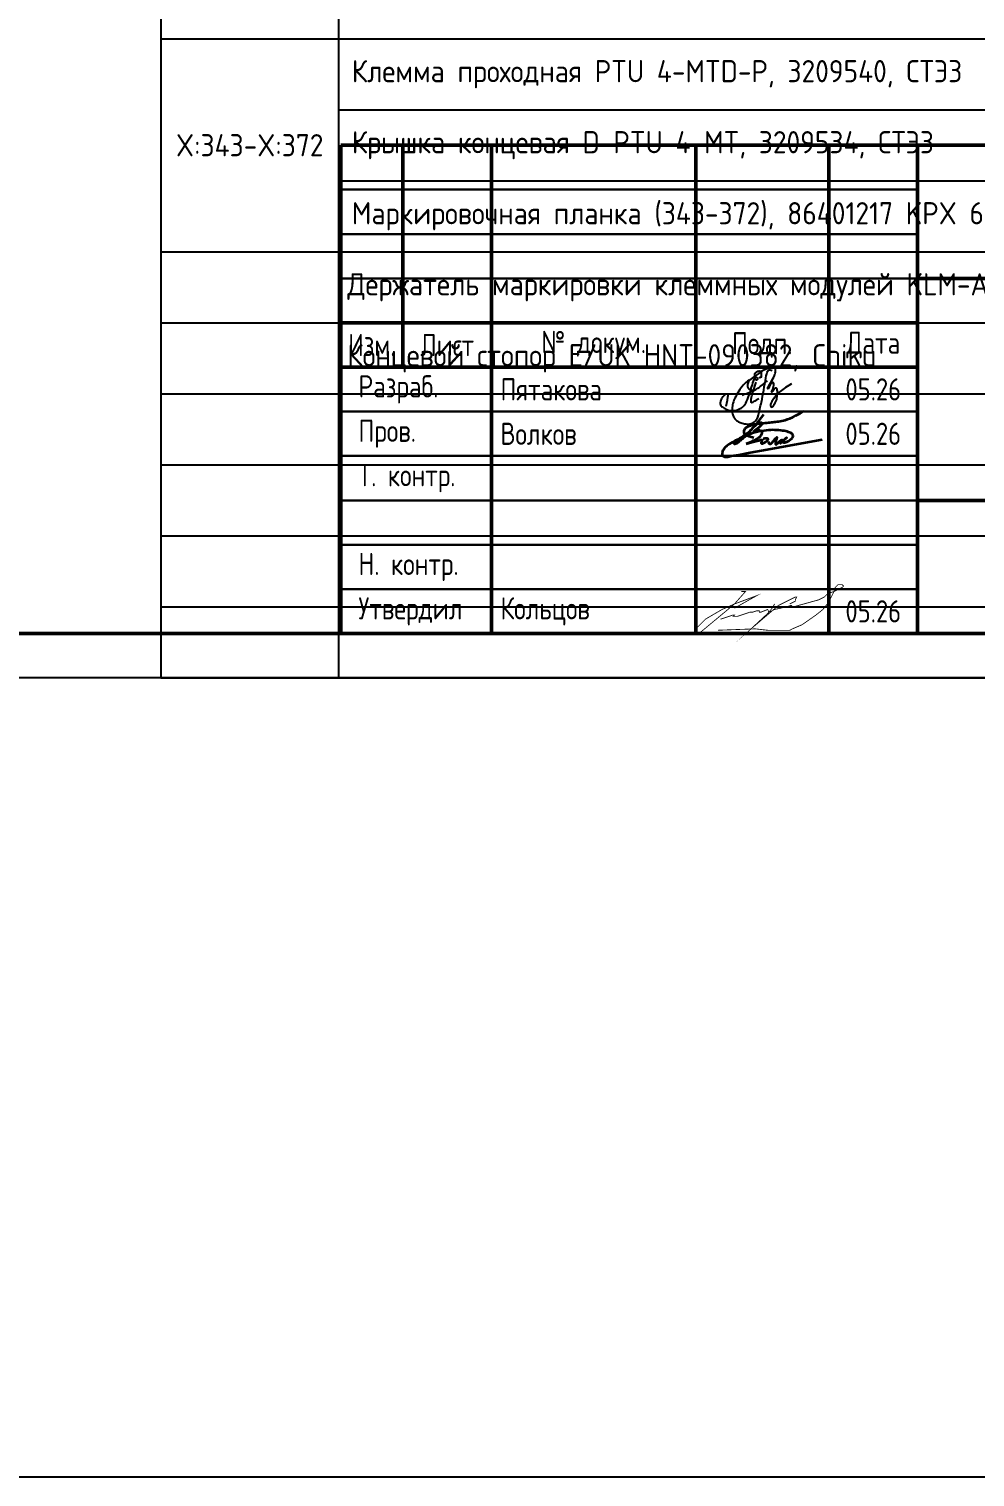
# Model space of a CAD drawing. Header units: millimetres. Extents: x -1117 to 5846, y -90 to 586.
# Drawn here: x 194.9 to 301.5, y -90 to 73.1 of the extents above; entities that cross this region are included whole.
import ezdxf

# ---------------------------------------------------------------- set-up
doc = ezdxf.new("R2010")
doc.units = ezdxf.units.MM
doc.styles.add('2.5_ISOCPEUR', font='isocpeur.ttf', dxfattribs={"width": 0.9, "height": 2.5})
doc.styles.add('Gost_type_A', font='GOST_0.TTF')

# ---------------------------------------------------------------- blocks, each defined once
blk = doc.blocks.new('Формат_А3')
blk.add_lwpolyline([(-420, 297), (0, 297), (0, 0), (-420, 0)], close=True)
at = {"lineweight": 50}
blk.add_lwpolyline([(-400, 292), (-5, 292), (-5, 5), (-400, 5)], close=True, dxfattribs=at)
blk = doc.blocks.new('Штамп большой нижний')
at = {"lineweight": 50}
for points in [[(-185, 55), (-178, 55), (-178, 35), (-185, 35)], [(-178, 55), (-168, 55), (-168, 35), (-178, 35)], [(-168, 55), (-145, 55), (-145, 35), (-168, 35)], [(-145, 55), (-130, 55), (-130, 35), (-145, 35)], [(-130, 55), (-120, 55), (-120, 35), (-130, 35)], [(-120, 55), (0, 55), (0, 40), (-120, 40)], [(-120, 40), (-50, 40), (-50, 15), (-120, 15)], [(-185, 35), (-178, 35), (-178, 30), (-185, 30)], [(-178, 35), (-168, 35), (-168, 30), (-178, 30)], [(-168, 35), (-145, 35), (-145, 30), (-168, 30)], [(-145, 35), (-130, 35), (-130, 30), (-145, 30)], [(-130, 35), (-120, 35), (-120, 30), (-130, 30)], [(-185, 30), (-168, 30), (-168, 0), (-185, 0)], [(-168, 30), (-145, 30), (-145, 0), (-168, 0)], [(-145, 30), (-130, 30), (-130, 0), (-145, 0)], [(-130, 30), (-120, 30), (-120, 0), (-130, 0)], [(-120, 15), (-50, 15), (-50, 0), (-120, 0)]]:
    blk.add_lwpolyline(points, close=True, dxfattribs=at)
for points in [[(-185, 55), (-178, 55), (-178, 50), (-185, 50)], [(-178, 55), (-168, 55), (-168, 50), (-178, 50)], [(-168, 55), (-145, 55), (-145, 50), (-168, 50)], [(-145, 55), (-130, 55), (-130, 50), (-145, 50)], [(-130, 55), (-120, 55), (-120, 50), (-130, 50)], [(-185, 50), (-178, 50), (-178, 45), (-185, 45)], [(-178, 50), (-168, 50), (-168, 45), (-178, 45)], [(-168, 50), (-145, 50), (-145, 45), (-168, 45)], [(-145, 50), (-130, 50), (-130, 45), (-145, 45)], [(-130, 50), (-120, 50), (-120, 45), (-130, 45)], [(-185, 45), (-178, 45), (-178, 40), (-185, 40)], [(-178, 45), (-168, 45), (-168, 40), (-178, 40)], [(-168, 45), (-145, 45), (-145, 40), (-168, 40)], [(-145, 45), (-130, 45), (-130, 40), (-145, 40)], [(-130, 45), (-120, 45), (-120, 40), (-130, 40)], [(-185, 40), (-178, 40), (-178, 35), (-185, 35)], [(-178, 40), (-168, 40), (-168, 35), (-178, 35)], [(-168, 40), (-145, 40), (-145, 35), (-168, 35)], [(-145, 40), (-130, 40), (-130, 35), (-145, 35)], [(-130, 40), (-120, 40), (-120, 35), (-130, 35)], [(-185, 30), (-168, 30), (-168, 25), (-185, 25)], [(-168, 30), (-145, 30), (-145, 25), (-168, 25)], [(-145, 30), (-130, 30), (-130, 25), (-145, 25)], [(-130, 30), (-120, 30), (-120, 25), (-130, 25)], [(-185, 25), (-168, 25), (-168, 20), (-185, 20)], [(-168, 25), (-145, 25), (-145, 20), (-168, 20)], [(-145, 25), (-130, 25), (-130, 20), (-145, 20)], [(-130, 25), (-120, 25), (-120, 20), (-130, 20)], [(-185, 20), (-168, 20), (-168, 15), (-185, 15)], [(-168, 20), (-145, 20), (-145, 15), (-168, 15)], [(-145, 20), (-130, 20), (-130, 15), (-145, 15)], [(-130, 20), (-120, 20), (-120, 15), (-130, 15)], [(-185, 15), (-168, 15), (-168, 10), (-185, 10)], [(-168, 15), (-145, 15), (-145, 10), (-168, 10)], [(-145, 15), (-130, 15), (-130, 10), (-145, 10)], [(-130, 15), (-120, 15), (-120, 10), (-130, 10)], [(-185, 10), (-168, 10), (-168, 5), (-185, 5)], [(-168, 10), (-145, 10), (-145, 5), (-168, 5)], [(-145, 10), (-130, 10), (-130, 5), (-145, 5)], [(-130, 10), (-120, 10), (-120, 5), (-130, 5)], [(-185, 5), (-168, 5), (-168, 0), (-185, 0)], [(-168, 5), (-145, 5), (-145, 0), (-168, 0)], [(-145, 5), (-130, 5), (-130, 0), (-145, 0)], [(-130, 5), (-120, 5), (-120, 0), (-130, 0)]]:
    blk.add_lwpolyline(points, close=True)
at = {"char_height": 2.5, "style": 'Gost_type_A'}
for s, insert, width, attachment_point in [('Изм.', (-181.5, 32.5), 7, 5), ('Лист', (-173, 32.5), 10, 5), ('№ докум.', (-156.5, 32.5), 23, 5), ('Подп.', (-137.5, 32.5), 15, 5), ('Дата', (-125, 32.5), 10, 5), ('\\pxl0.8;Разраб.', (-185, 27.5), 17, 4), ('\\pxl0.8;Пров.', (-185, 22.5), 17, 4), ('\\pxl0.8;Т. контр.', (-185, 17.5), 17, 4), ('\\pxl0.8;Н. контр.', (-185, 7.5), 17, 4), ('\\pxl0.8;Утвердил', (-185, 2.5), 17, 4)]:
    blk.add_mtext(s, dxfattribs=dict(at, insert=insert, width=width, attachment_point=attachment_point))
blk = doc.blocks.new('Сотрудник 7_1')
at = {"lineweight": 35}
for points in [[(4.39, 2), (4.09, 2.07), (3.85, 2.15), (3.67, 2.21), (3.55, 2.27), (3.46, 2.33), (3.4, 2.39), (3.37, 2.44), (3.35, 2.5), (3.33, 2.55), (3.32, 2.61), (3.31, 2.66), (3.31, 2.72), (3.31, 2.77), (3.32, 2.83), (3.34, 2.89), (3.36, 2.94), (3.39, 2.99), (3.43, 3.05), (3.48, 3.1), (3.54, 3.15), (3.6, 3.2), (3.67, 3.24), (3.74, 3.29), (3.82, 3.33), (3.91, 3.37), (4.01, 3.4), (4.11, 3.44), (4.22, 3.47), (4.34, 3.5), (4.47, 3.53), (4.62, 3.56), (4.77, 3.58), (4.93, 3.61), (5.11, 3.63), (5.29, 3.65), (5.48, 3.67), (5.67, 3.69), (5.85, 3.71), (6.04, 3.72), (6.21, 3.74), (6.38, 3.76), (6.55, 3.77), (6.71, 3.79), (6.86, 3.81), (7.02, 3.83), (7.19, 3.86), (7.36, 3.89), (7.54, 3.92), (7.74, 3.96), (7.95, 4.01), (8.19, 4.09), (8.47, 4.19), (8.78, 4.33), (9.15, 4.51), (9.57, 4.74), (10.05, 5.03)], [(5.51, 4.62), (4.98, 3.97), (4.54, 3.43), (4.18, 3.01), (3.9, 2.68), (3.67, 2.43), (3.49, 2.24), (3.34, 2.09), (3.21, 1.97), (3.08, 1.86), (2.97, 1.76), (2.86, 1.67), (2.76, 1.6), (2.67, 1.53), (2.59, 1.47), (2.52, 1.42), (2.45, 1.38), (2.4, 1.35), (2.35, 1.33), (2.31, 1.31), (2.28, 1.3), (2.25, 1.3), (2.23, 1.3), (2.21, 1.31), (2.2, 1.31), (2.19, 1.33), (2.18, 1.34), (2.18, 1.36), (2.18, 1.38), (2.18, 1.4), (2.19, 1.42), (2.2, 1.45), (2.22, 1.48), (2.25, 1.51), (2.28, 1.55), (2.32, 1.59), (2.36, 1.63), (2.42, 1.67), (2.49, 1.72), (2.56, 1.78), (2.65, 1.84), (2.75, 1.9), (2.87, 1.97), (2.99, 2.04), (3.12, 2.12), (3.25, 2.21), (3.39, 2.3), (3.53, 2.41), (3.67, 2.52), (3.81, 2.64), (3.94, 2.77), (4.07, 2.9), (4.2, 3.03), (4.32, 3.15), (4.44, 3.27), (4.55, 3.37), (4.65, 3.46), (4.74, 3.54), (4.82, 3.6), (4.9, 3.64), (4.97, 3.68), (5.03, 3.7), (5.08, 3.72), (5.13, 3.73), (5.17, 3.73), (5.21, 3.73), (5.24, 3.73), (5.26, 3.73), (5.28, 3.72), (5.3, 3.71), (5.31, 3.7), (5.32, 3.68), (5.33, 3.66), (5.33, 3.64), (5.32, 3.61), (5.32, 3.58), (5.3, 3.54), (5.28, 3.5), (5.25, 3.46), (5.21, 3.41), (5.16, 3.36), (5.1, 3.3), (5.03, 3.23), (4.96, 3.17), (4.88, 3.1), (4.8, 3.04), (4.72, 2.98), (4.65, 2.92), (4.59, 2.87), (4.53, 2.83), (4.49, 2.8), (4.46, 2.77), (4.43, 2.76), (4.42, 2.75), (4.42, 2.74), (4.43, 2.75), (4.45, 2.75), (4.49, 2.76), (4.53, 2.78), (4.58, 2.8), (4.64, 2.82), (4.7, 2.84), (4.76, 2.85), (4.83, 2.86), (4.89, 2.87), (4.95, 2.88), (5.01, 2.87), (5.06, 2.87), (5.11, 2.85), (5.15, 2.84), (5.19, 2.81), (5.22, 2.78), (5.25, 2.75), (5.27, 2.72), (5.29, 2.68), (5.3, 2.63), (5.3, 2.59), (5.3, 2.54), (5.29, 2.49), (5.27, 2.44), (5.26, 2.38), (5.23, 2.33), (5.2, 2.28), (5.17, 2.22), (5.12, 2.17), (5.07, 2.11), (5, 2.05), (4.92, 1.99), (4.83, 1.93), (4.73, 1.86), (4.6, 1.79), (4.47, 1.72), (4.31, 1.65), (4.15, 1.57), (3.96, 1.49), (3.76, 1.41), (3.54, 1.32)], [(6.04, 1.58), (6.05, 1.53), (6.06, 1.49), (6.06, 1.46), (6.07, 1.43), (6.09, 1.4), (6.1, 1.38), (6.12, 1.36), (6.14, 1.35), (6.16, 1.33), (6.19, 1.33), (6.22, 1.33), (6.25, 1.33), (6.28, 1.33), (6.31, 1.34), (6.34, 1.36), (6.37, 1.38), (6.4, 1.4), (6.43, 1.43), (6.46, 1.46), (6.49, 1.5), (6.52, 1.53), (6.55, 1.57), (6.58, 1.62), (6.62, 1.66), (6.65, 1.71), (6.69, 1.75), (6.73, 1.8), (6.78, 1.84), (6.82, 1.88), (6.85, 1.92), (6.89, 1.95), (6.92, 1.98), (6.95, 2.01), (6.97, 2.03), (6.98, 2.05), (7, 2.06), (7, 2.06), (7.01, 2.06), (7.01, 2.05), (7, 2.03), (7, 2), (6.99, 1.96), (6.97, 1.93), (6.96, 1.88), (6.94, 1.83), (6.93, 1.79), (6.91, 1.74), (6.9, 1.69), (6.89, 1.64), (6.88, 1.6), (6.87, 1.56), (6.86, 1.53), (6.85, 1.49), (6.84, 1.46), (6.84, 1.43), (6.84, 1.41), (6.84, 1.38), (6.84, 1.36), (6.84, 1.35), (6.84, 1.33), (6.84, 1.32), (6.85, 1.31), (6.86, 1.3), (6.86, 1.29), (6.87, 1.29), (6.88, 1.28), (6.89, 1.28), (6.9, 1.27), (6.91, 1.27), (6.92, 1.27), (6.93, 1.28), (6.95, 1.28), (6.96, 1.29), (6.97, 1.29), (6.98, 1.3), (7, 1.32), (7.03, 1.34), (7.06, 1.37), (7.1, 1.41), (7.15, 1.45), (7.21, 1.5), (7.27, 1.56), (7.34, 1.62), (7.41, 1.68), (7.48, 1.73), (7.54, 1.77), (7.58, 1.79), (7.6, 1.79), (7.61, 1.77), (7.59, 1.72), (7.57, 1.67), (7.54, 1.61), (7.5, 1.54), (7.46, 1.48), (7.43, 1.43), (7.41, 1.4), (7.4, 1.38), (7.41, 1.38), (7.42, 1.4), (7.45, 1.43), (7.49, 1.48), (7.54, 1.53), (7.6, 1.59), (7.66, 1.66), (7.73, 1.72), (7.81, 1.79), (7.88, 1.85), (7.95, 1.9), (8.01, 1.95), (8.06, 1.99), (8.09, 2.01), (8.11, 2.02), (8.1, 2.02), (8.07, 1.99), (8.03, 1.96), (7.98, 1.91), (7.92, 1.86), (7.87, 1.81), (7.81, 1.76), (7.76, 1.71), (7.73, 1.67), (7.7, 1.64), (7.68, 1.61), (7.67, 1.58), (7.67, 1.56), (7.67, 1.54), (7.68, 1.53), (7.7, 1.51), (7.71, 1.5), (7.73, 1.49), (7.75, 1.48), (7.77, 1.48), (7.8, 1.47), (7.83, 1.47), (7.87, 1.48), (7.91, 1.48), (7.96, 1.5), (8.01, 1.51), (8.07, 1.53), (8.13, 1.55), (8.19, 1.58), (8.26, 1.62), (8.33, 1.66), (8.4, 1.71), (8.48, 1.76), (8.55, 1.82), (8.63, 1.89), (8.69, 1.95), (8.75, 2.02), (8.79, 2.1), (8.82, 2.17), (8.83, 2.24), (8.81, 2.31), (8.78, 2.37), (8.72, 2.44), (8.65, 2.5), (8.56, 2.56), (8.44, 2.61), (8.31, 2.66), (8.17, 2.71), (8, 2.75), (7.83, 2.78), (7.64, 2.81), (7.44, 2.84), (7.22, 2.86), (7, 2.88), (6.77, 2.88), (6.53, 2.89), (6.29, 2.88), (6.04, 2.87), (5.79, 2.84), (5.52, 2.81), (5.25, 2.77), (4.97, 2.71), (4.68, 2.64), (4.38, 2.55), (4.06, 2.44), (3.74, 2.32), (3.42, 2.2), (3.11, 2.06), (2.8, 1.92), (2.51, 1.78), (2.25, 1.65), (2.01, 1.52), (1.8, 1.4), (1.62, 1.29), (1.47, 1.18), (1.35, 1.09), (1.24, 0.99), (1.15, 0.91), (1.08, 0.82), (1.02, 0.74), (0.97, 0.65), (0.93, 0.57), (0.89, 0.49), (0.86, 0.41), (0.84, 0.34), (0.83, 0.27), (0.82, 0.21), (0.82, 0.15), (0.83, 0.11), (0.84, 0.07), (0.85, 0.04), (0.87, 0.01), (0.89, -0.01), (0.91, -0.03), (0.94, -0.05), (0.97, -0.07), (1, -0.08), (1.03, -0.1), (1.07, -0.11), (1.1, -0.12), (1.13, -0.13), (1.17, -0.14), (1.2, -0.15), (1.24, -0.15), (1.29, -0.15), (1.47, -0.12), (1.9, -0.04), (2.7, 0.1), (3.99, 0.34), (5.91, 0.69), (8.58, 1.18), (12.12, 1.82)], [(3.54, 1.32), (4.17, 1.5), (4.63, 1.63), (4.96, 1.71), (5.17, 1.76), (5.28, 1.77), (5.33, 1.76), (5.34, 1.73), (5.32, 1.7), (5.3, 1.66), (5.28, 1.62), (5.27, 1.58), (5.26, 1.55), (5.25, 1.51), (5.24, 1.48), (5.24, 1.45), (5.24, 1.42), (5.24, 1.4), (5.25, 1.39), (5.26, 1.37), (5.27, 1.36), (5.29, 1.36), (5.31, 1.36), (5.33, 1.36), (5.35, 1.36), (5.39, 1.37), (5.42, 1.38), (5.46, 1.4), (5.49, 1.41), (5.54, 1.43), (5.58, 1.45), (5.62, 1.48), (5.67, 1.51), (5.72, 1.54), (5.76, 1.57), (5.81, 1.61), (5.85, 1.64), (5.89, 1.68), (5.93, 1.72), (5.96, 1.75), (5.99, 1.78), (6, 1.81), (6.02, 1.83), (6.02, 1.86), (6.01, 1.87), (6, 1.89), (5.98, 1.9), (5.95, 1.91), (5.91, 1.92), (5.87, 1.92), (5.81, 1.92), (5.75, 1.92), (5.69, 1.92), (5.63, 1.91), (5.57, 1.9), (5.51, 1.89), (5.46, 1.88)]]:
    blk.add_lwpolyline(points, dxfattribs=at)
blk = doc.blocks.new('*T49')
at = {"color": 0, "linetype": 'ByBlock', "lineweight": -2, "transparency": 16777216}
for p, q in [((0, 0), (185, 0)), ((0, 0), (0, -262.89)), ((20, 0), (20, -23)), ((130, 0), (130, -262.89)), ((140, 0), (140, -262.89)), ((185, 0), (185, -262.89)), ((0, -15), (185, -15)), ((20, -23), (185, -23)), ((20, -23), (20, -55)), ((20, -31), (185, -31)), ((20, -39), (185, -39)), ((20, -47), (185, -47)), ((0, -55), (185, -55)), ((20, -55), (20, -110.89)), ((0, -65.17), (185, -65.17)), ((0, -75.58), (185, -75.58)), ((0, -85.25), (20, -85.25)), ((20, -85.25), (130, -85.25)), ((130, -85.25), (185, -85.25)), ((0, -93.25), (185, -93.25)), ((0, -102.89), (185, -102.89)), ((20, -110.89), (185, -110.89)), ((20, -110.89), (20, -142.89)), ((20, -118.89), (185, -118.89)), ((20, -126.89), (185, -126.89)), ((20, -134.89), (185, -134.89)), ((0, -142.89), (185, -142.89)), ((20, -142.89), (20, -150.89)), ((20, -150.89), (185, -150.89)), ((20, -150.89), (20, -190.89)), ((20, -158.89), (185, -158.89)), ((20, -166.89), (185, -166.89)), ((20, -174.89), (185, -174.89)), ((20, -182.89), (140, -182.89)), ((140, -182.89), (185, -182.89)), ((0, -190.89), (185, -190.89)), ((20, -190.89), (20, -198.89)), ((20, -198.89), (185, -198.89)), ((20, -198.89), (20, -214.89)), ((20, -206.89), (185, -206.89)), ((0, -214.89), (185, -214.89)), ((20, -214.89), (20, -262.89)), ((0, -222.89), (185, -222.89)), ((0, -230.89), (185, -230.89)), ((0, -238.89), (185, -238.89)), ((0, -246.89), (185, -246.89)), ((0, -254.89), (185, -254.89)), ((0, -262.89), (185, -262.89))]:
    blk.add_line(p, q, dxfattribs=at)
at = {"transparency": 16777216, "char_height": 2.5, "style": '2.5_ISOCPEUR'}
for s, insert, width, attachment_point in [('Поз. обозначение', (10, -7.5), 17, 5), ('Наименование', (75, -7.5), 107, 5), ('Кол.', (135, -7.5), 7, 5), ('Примечание', (162.5, -7.5), 42, 5), ('Маркировочная планка (1-10) (2,4.6,8,10; 1,3,5,7,9), 86401256 KPX 8/10-8,2', (21.5, -43), 107, 4), ('4', (135, -43), 7, 5), ('Маркировочная планка (1-10) (10,8,6,4,2; 9,7,5,3,1), 86401256 KPX 8/10-8,2', (21.5, -51), 107, 4), ('4', (135, -51), 7, 5), ('Выключатель путевой ВВП11-10Б313-20У311,                               ТУ 3428-155-00216823-2005, ВНИИР', (21.5, -60.08), 107, 4), ('2', (135, -60.08), 7, 5), ('Блок-приставка конденсаторная ЮНИТ-БК-02,                            ТУ 27.12.31-601-61775353-2016, {\\C0;ООО Юнител Инжиниринг}', (21.5, -70.37), 107, 4), ('2', (135, -70.37), 7, 5), ('входит в состав{\\C0; EL1;\\Pм}', (162.5, -80.42), 42, 5), ('Kлемма с размыкателем КНИВ 6-2-Т, 13100000, СТЭЗ', (21.5, -106.89), 107, 4), ('80', (135, -106.89), 7, 5), ('Концевая крышка К-КНИВ 6-2, 13100011, СТЭЗ', (21.5, -114.89), 107, 4), ('13', (135, -114.89), 7, 5), ('Перемычка ПС 2-8, 15000020, СТЭЗ', (21.5, -122.89), 107, 4), ('7', (135, -122.89), 7, 5), ('Перемычка коммутационная SBP 6-T 2-8, 3070321, СТЭЗ', (21.5, -130.89), 107, 4), ('21', (135, -130.89), 7, 5), ('1', (135, -138.89), 7, 5), ('262', (135, -146.89), 7, 5), ('{\\C256;25}', (135, -154.89), 7, 5), ('33', (135, -162.89), 7, 5), ('X:57-X:281, X:306-X:342', (10, -166.89), 17, 5), ('Перемычка ПС 3-6, 15000011, СТЭЗ', (21.5, -170.89), 107, 4), ('1', (135, -170.89), 7, 5), ('Перемычка ПС 10-6, 15000014, СТЭЗ', (21.5, -178.89), 107, 4), ('1', (135, -178.89), 7, 5), ('Маркировочная планка (X:57-X:281, X:306-X:342), 86401217 KPX 6/10-6,2', (21.5, -186.89), 107, 4), ('1', (135, -186.89), 7, 5), ('Клемма проходная PTU 4-MTD-P, 3209540, СТЭЗ', (21.5, -194.89), 107, 4), ('30', (135, -194.89), 7, 5), ('Крышка концевая D-PTU 4-MT, 3209534, СТЭЗ', (21.5, -202.89), 107, 4), ('1', (135, -202.89), 7, 5), ('Маркировочная планка (343-372), 86401217 KPX 6/10-6,2', (21.5, -210.89), 107, 4), ('1', (135, -210.89), 7, 5), ('Держатель маркировки клеммных модулей KLM-A, HNT-090387, Chiku', (21, -218.89), 108, 4), ('35', (135, -218.89), 7, 5), ('Концевой стопор E/UK HNT-090382, Chiku', (21, -226.89), 108, 4), ('37', (135, -226.89), 7, 5)]:
    blk.add_mtext(s, dxfattribs=dict(at, insert=insert, width=width, attachment_point=attachment_point))
at = {"color": 0, "transparency": 16777216, "char_height": 2.5, "style": '2.5_ISOCPEUR'}
for s, insert, width, attachment_point in [('Блок базовый ЭПББ 4+1, 111505, {\\C256;НПП "ЭПРОМ"}', (21.5, -19), 107, 4), ('4', (135, -19), 7, 5), ('{\\C256;Крышка рабочая} ЭПРК 4+1, 121505, {\\C256;НПП "ЭПРОМ"}', (21.5, -27), 107, 4), ('4', (135, -27), 7, 5), ('{\\C256;SG5, SG6, SG9, SG10}', (10, -35), 17, 5), ('Перемычка ПС 2-8, 15000020, СТЭЗ ', (21.5, -35), 107, 4), ('2', (135, -35), 7, 5), ('{\\C256;SQ1, SQ2}', (10, -60.08), 17, 5), ('UZ1, UZ2', (10, -70.37), 17, 5), ('WE1', (10, -80.42), 17, 5), ('Провод соединительный', (21.5, -80.42), 107, 4), ('3', (135, -80.42), 7, 5), ('WE2', (10, -89.25), 17, 5), ('Провод ПВСнг(А)-LS 2х0,75', (21.5, -89.25), 107, 4), ('3', (135, -89.25), 7, 5), ('{\\H0.91667x;Патч-корд экранированный, категории 5е, FTP серый PC-FTP-RJ45-Cat.5e-1,5m-LSZH, 8871c, Cabeus}', (21.5, -98.07), 107, 4), ('{\\C256;WE3, WE4}', (10, -98.07), 17, 5), ('{\\C256;2', (135, -98.07), 7, 5), ('{\\C256;X:1-X:56,    X:282-X:305}', (10, -122.89), 17, 5), ('Крышка концевая D-PTU 4-MT, 3209534, СТЭЗ', (21.5, -154.89), 107, 4), ('Перемычка ПС 2-6, 15000010, СТЭЗ', (21.5, -162.89), 107, 4), ('{\\C256;X:343-X:372}', (10, -202.89), 17, 5)]:
    blk.add_mtext(s, dxfattribs=dict(at, insert=insert, width=width, attachment_point=attachment_point))
at = {"color": 7, "transparency": 16777216, "char_height": 2.5, "width": 107, "attachment_point": 4, "style": '2.5_ISOCPEUR'}
for s, insert in [('Маркировочная планка (1-56, 282-305), 86401256 KPX 8/10-8,2', (21.5, -138.89)), ('Клемма с ножевым размыкателем PTU 4-MT-P, 3209532, СТЭЗ', (21.5, -146.89))]:
    blk.add_mtext(s, dxfattribs=dict(at, insert=insert))

msp = doc.modelspace()

# ---------------------------------------------------------------- linework, layer by layer
msp.add_lwpolyline([(-1117.42, 586), (5845.64, 586), (5845.64, -90), (-1117.42, -90)], close=True)
at = {"const_width": 0.0934}
for points in [[(272.8, 6.62), (273.74, 6.93), (274.2, 7.09), (274.36, 7.09), (274.2, 6.93), (274.36, 6.93), (274.67, 6.93), (276.07, 7.4), (276.38, 7.4), (276.85, 7.55), (277.16, 7.55), (277.16, 7.4), (277.32, 7.4), (278.1, 7.71), (278.25, 7.4), (278.87, 7.71), (280.28, 8.02), (280.74, 8.18), (280.9, 8.02), (281.05, 8.02), (283.86, 8.8), (284.48, 9.11), (284.79, 9.42), (285.1, 9.58), (285.57, 9.73), (286.19, 10.04), (286.5, 10.2), (286.66, 10.35), (286.5, 10.51), (286.19, 10.51), (286.04, 10.51), (285.72, 10.2), (285.57, 9.73), (284.95, 8.49), (284.32, 7.71), (283.55, 7.09), (281.99, 6), (280.9, 5.53), (280.59, 5.37), (278.1, 5.37), (276.69, 5.53), (272.49, 5.37)], [(275.14, 9.73), (275.6, 9.73), (274.36, 8.33), (273.43, 7.55), (271.48, 5.93), (270.36, 5), (270, 5), (270, 5.22), (270.16, 5.68), (271.09, 6.62), (272.96, 7.71), (274.36, 8.33), (276.85, 9.26), (274.36, 7.86)], [(278.87, 8.33), (278.72, 8.02), (278.25, 7.4), (276.23, 5.53), (279.34, 8.18), (281.21, 9.11), (281.37, 9.11), (281.21, 8.8), (281.21, 8.64), (280.59, 8.33)]]:
    msp.add_lwpolyline(points, dxfattribs=at)
for points in [[(273.44, 30.61), (273.66, 31.72), (273.66, 31.91), (273.59, 32), (273.42, 31.94), (273.32, 31.94), (273.14, 31.78), (272.81, 31.35), (272.76, 31.02), (272.76, 30.72), (272.86, 30.61), (273.3, 30.32), (273.69, 30.16), (274, 30.1), (274.45, 30.1), (275.01, 30.31), (275.47, 30.63), (275.81, 31.23), (276.23, 32.53), (276.54, 33.55), (276.6, 33.71), (276.68, 33.85), (276.77, 33.92), (276.83, 33.92), (276.95, 33.76), (277, 33.65), (276.9, 33.55), (276.82, 33.55), (276.71, 33.62), (276.65, 33.89), (276.65, 34.05), (276.65, 34.24), (276.76, 34.39), (276.88, 34.49), (277.07, 34.58), (277.26, 34.58), (277.38, 34.51), (277.38, 34.38), (277.38, 34.15), (277.38, 33.89), (277.3, 33.81), (277.2, 33.81), (277.14, 33.87)], [(280.77, 33.11), (280.37, 32.88), (279.93, 32.62), (279.37, 32.16), (278.96, 31.77), (278.61, 31.21), (278.45, 30.88), (278.42, 30.73), (278.42, 30.6), (278.46, 30.54), (278.55, 30.5), (278.65, 30.54), (278.73, 30.61), (279.02, 31.11), (279.14, 31.35), (279.14, 31.56), (279.2, 31.85), (279.2, 32.17), (279.2, 32.43), (279.12, 32.61), (279.06, 32.66), (278.98, 32.66), (278.87, 32.55), (278.75, 32.42), (278.65, 32.25), (278.59, 32.17), (278.52, 32.17), (278.62, 32.37), (278.72, 32.69), (278.8, 33), (278.8, 33.19), (278.7, 33.27), (278.63, 33.27), (278.54, 33.18), (278.44, 33.1), (278.34, 32.94), (278.26, 32.77), (278.19, 32.61), (278.14, 32.54), (278.08, 32.6), (278.15, 32.76), (278.75, 33.78), (278.99, 34.35), (278.99, 34.72), (278.9, 34.96), (278.73, 35.07), (278.31, 34.96), (277.85, 34.76), (277.37, 34.5), (276.42, 33.82), (275.6, 33.28), (275.09, 32.67), (274.6, 31.93), (274.18, 31.05), (274.1, 30.44), (274.1, 29.86), (274.22, 29.41), (274.47, 29.09), (274.72, 28.91), (275.1, 28.72), (275.62, 28.59), (276.27, 28.59), (276.77, 28.91), (277.05, 29.43), (277.41, 31.13), (277.67, 32.38), (277.9, 33.93), (278.1, 34.6), (278.23, 34.7), (278.43, 34.7), (278.61, 34.61)], [(275.22, 31.83), (275.42, 31.95), (275.87, 32.09), (276.69, 32.43), (277.1, 32.69), (277.67, 33.13), (277.95, 33.36), (278.04, 33.5)], [(276.77, 33.91), (276.71, 33.97), (276.46, 33.88), (276.06, 33.54), (275.83, 33.17), (275.83, 32.74), (275.94, 32.55), (276.19, 32.43), (276.57, 32.4)], [(277.09, 31.45), (276.63, 31.2), (276.47, 31.06), (276.37, 31), (276.26, 31), (276.22, 31.07), (276.22, 31.28), (276.36, 31.99), (276.81, 33.3)]]:
    msp.add_open_spline(points, degree=3)

# ---------------------------------------------------------------- block references
at = {"color": 1}
msp.add_blockref('Формат_А3', (420, 0), dxfattribs=at)
for name, p in [('*T49', (209.75, 262.89)), ('Штамп большой нижний', (415, 5)), ('Сотрудник 7_1', (272.14, 25.04))]:
    msp.add_blockref(name, p)

# ---------------------------------------------------------------- texts
at = {"char_height": 2.5, "style": 'Gost_type_A'}
for s, insert, width, attachment_point in [('Пятакова', (248, 32.5), 22, 4), ('05.26', (290, 32.5), 10, 5), ('Волков', (248, 27.5), 22, 4), ('05.26', (290, 27.5), 10, 5), ('Кольцов', (248, 7.5), 22, 4), ('05.26', (290, 7.5), 10, 5)]:
    msp.add_mtext(s, dxfattribs=dict(at, insert=insert, width=width, attachment_point=attachment_point))

doc.saveas('drawing.dxf')
